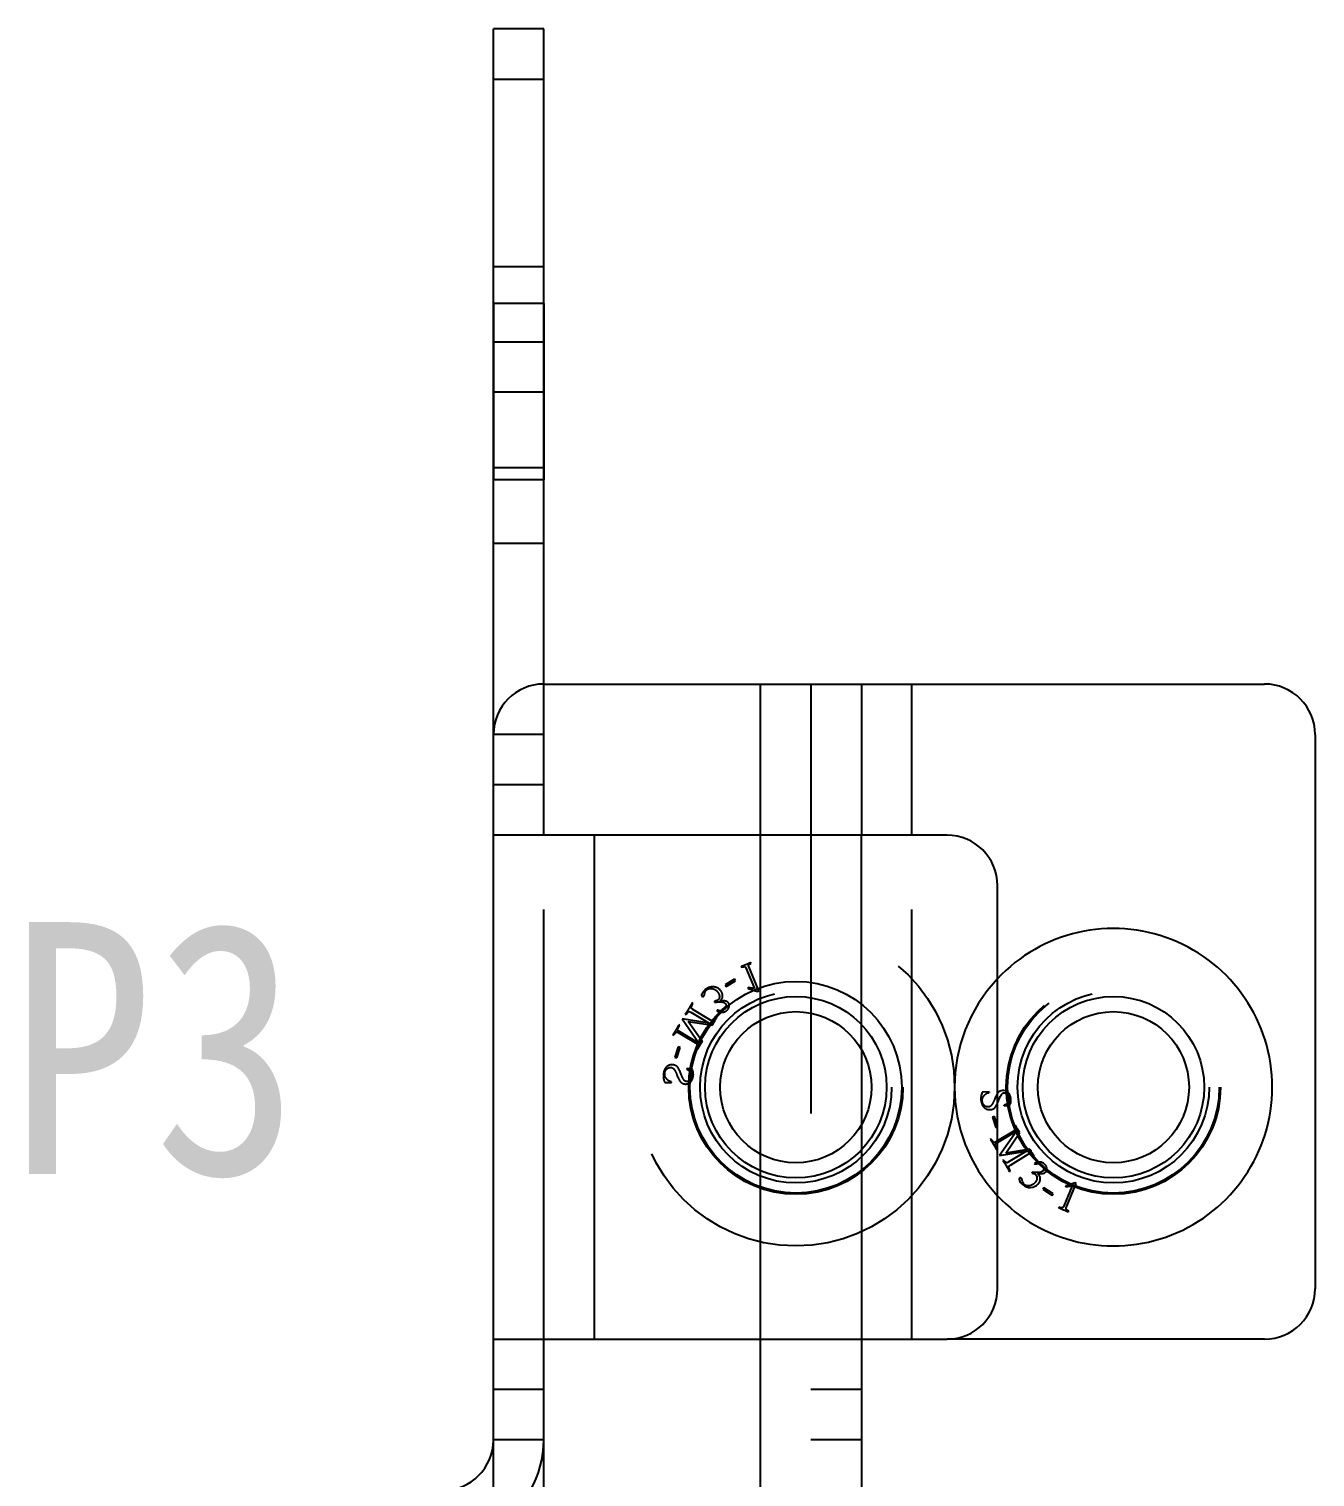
# Model space of a CAD drawing. Header units: millimetres. Extents: x 0 to 8948, y -1340 to 1100.
# Drawn here: x 6250.91 to 6276.42, y 681.21 to 709.95 of the extents above; entities that cross this region are included whole.
import ezdxf

# ---------------------------------------------------------------- set-up
doc = ezdxf.new("R2010")
doc.units = ezdxf.units.MM
doc.header["$LTSCALE"] = 85.25
doc.linetypes.add('HIDDEN', pattern=[0.2, 0.1, -0.1])
doc.layers.get('0').update_dxf_attribs({"linetype": 'CONTINUOUS'})
doc.layers.add('02___PRT_ALL_AXES', color=7, linetype='CONTINUOUS')
doc.layers.add('DEFAULT_2', color=8, linetype='HIDDEN')
doc.styles.get("Standard").update_dxf_attribs({"font": 'txt', "width": 0.85})

msp = doc.modelspace()

# ---------------------------------------------------------------- linework, layer by layer
at = {"color": 3, "linetype": 'Continuous'}
for p, q in [((6260.119, 454.448), (6260.119, 709.948)), ((6269.119, 693.948), (6260.119, 693.948)), ((6262.119, 693.948), (6262.119, 683.948)), ((6270.119, 684.948), (6270.119, 692.948)), ((6260.119, 683.948), (6269.119, 683.948))]:
    msp.add_line(p, q, dxfattribs=at)
at = {"color": 7, "linetype": 'Continuous'}
for p, q in [((6261.119, 709.948), (6260.119, 709.948)), ((6261.119, 693.948), (6261.119, 709.948)), ((6261.119, 708.948), (6260.119, 708.948)), ((6261.119, 696.948), (6275.419, 696.948)), ((6265.419, 693.948), (6265.419, 696.948)), ((6267.419, 696.948), (6267.419, 693.948)), ((6268.419, 693.948), (6268.419, 696.948)), ((6261.119, 695.948), (6260.119, 695.948)), ((6276.419, 695.948), (6276.419, 684.948)), ((6261.119, 694.948), (6260.119, 694.948)), ((6265.419, 687.627), (6265.419, 690.269)), ((6267.419, 689.691), (6267.419, 688.205)), ((6270.254, 688.578), (6270.253, 688.59)), ((6270.254, 688.578), (6270.358, 688.585)), ((6270.497, 688.109), (6270.119, 687.881)), ((6270.119, 687.851), (6270.501, 688.081)), ((6270.501, 688.081), (6270.161, 687.594)), ((6270.282, 687.641), (6270.564, 688.047)), ((6270.475, 688.193), (6270.463, 688.186)), ((6270.463, 688.186), (6270.497, 688.109)), ((6270.161, 687.594), (6270.698, 687.68)), ((6270.763, 687.716), (6270.282, 687.641)), ((6270.698, 687.68), (6270.334, 687.46)), ((6270.238, 687.503), (6270.226, 687.496)), ((6270.276, 687.462), (6270.238, 687.503)), ((6270.376, 687.404), (6270.729, 687.617)), ((6270.799, 687.605), (6270.838, 687.563)), ((6270.838, 687.563), (6270.851, 687.57)), ((6270.854, 687.435), (6270.86, 687.417)), ((6270.372, 687.281), (6270.346, 687.355)), ((6270.36, 687.273), (6270.372, 687.281)), ((6270.572, 687.149), (6270.555, 687.142)), ((6270.807, 687.259), (6270.803, 687.239)), ((6271.038, 686.948), (6271.017, 686.915)), ((6271.017, 686.915), (6271.2, 686.801)), ((6271.221, 686.834), (6271.038, 686.948)), ((6271.2, 686.801), (6271.221, 686.834)), ((6271.599, 686.992), (6271.427, 686.577)), ((6271.468, 686.99), (6271.473, 686.969)), ((6271.473, 686.969), (6271.599, 686.992)), ((6271.483, 686.554), (6271.683, 687.036)), ((6271.683, 687.036), (6271.655, 687.048)), ((6271.337, 686.567), (6271.332, 686.554)), ((6271.384, 686.557), (6271.337, 686.567)), ((6271.534, 686.486), (6271.498, 686.509)), ((6271.528, 686.472), (6271.534, 686.486)), ((6261.119, 589.948), (6261.119, 683.948)), ((6265.419, 671.948), (6265.419, 683.948)), ((6267.419, 683.948), (6267.419, 671.948)), ((6275.419, 683.948), (6269.119, 683.948)), ((6261.119, 682.948), (6260.119, 682.948)), ((6261.119, 681.948), (6260.119, 681.948))]:
    msp.add_line(p, q, dxfattribs=at)
for centre, radius in [((6266.119, 688.948), 1.8), ((6272.419, 688.948), 1.8), ((6266.119, 688.948), 1.5), ((6272.419, 688.948), 1.5)]:
    msp.add_circle(centre, radius, dxfattribs=at)
for centre, radius, start, end in [((6275.419, 695.948), 1, 0, 90), ((6272.419, 688.948), 3.15, 222.9582, 137.0427), ((6272.037, 688.381), 1.438, 207.5366, 211.0898), ((6275.419, 684.948), 1, 270, 0)]:
    msp.add_arc(centre, radius, start, end, dxfattribs=at)
at = {"color": 3, "linetype": 'Continuous'}
for centre, start, end in [((6269.119, 692.948), 0, 90), ((6269.119, 684.948), 270, 0), ((6259.119, 681.948), 270, 0)]:
    msp.add_arc(centre, 1, start, end, dxfattribs=at)
at = {"color": 7, "linetype": 'Continuous'}
for points in [[(6270.217, 688.884), (6270.183, 688.88), (6270.153, 688.865), (6270.129, 688.837)], [(6270.142, 688.686), (6270.165, 688.746), (6270.184, 688.785), (6270.199, 688.805)], [(6270.199, 688.805), (6270.213, 688.825), (6270.231, 688.835), (6270.251, 688.837)], [(6270.328, 688.845), (6270.297, 688.876), (6270.26, 688.888), (6270.217, 688.884)], [(6270.251, 688.837), (6270.277, 688.84), (6270.3, 688.831), (6270.321, 688.811)], [(6270.321, 688.811), (6270.341, 688.792), (6270.354, 688.765), (6270.358, 688.732)], [(6270.384, 688.721), (6270.378, 688.774), (6270.359, 688.816), (6270.328, 688.845)], [(6270.119, 688.631), (6270.126, 688.648), (6270.134, 688.666), (6270.142, 688.686)], [(6270.358, 688.732), (6270.365, 688.664), (6270.33, 688.616), (6270.254, 688.59)], [(6270.358, 688.585), (6270.38, 688.622), (6270.389, 688.668), (6270.384, 688.721)], [(6270.518, 688.117), (6270.493, 688.158), (6270.479, 688.184), (6270.475, 688.193)], [(6270.564, 688.047), (6270.554, 688.059), (6270.539, 688.083), (6270.518, 688.117)], [(6270.226, 687.496), (6270.253, 687.455), (6270.275, 687.419), (6270.295, 687.386)], [(6270.301, 687.447), (6270.294, 687.447), (6270.285, 687.452), (6270.276, 687.462)], [(6270.295, 687.386), (6270.31, 687.362), (6270.331, 687.324), (6270.36, 687.273)], [(6270.334, 687.46), (6270.319, 687.451), (6270.308, 687.447), (6270.301, 687.447)], [(6270.346, 687.355), (6270.342, 687.365), (6270.342, 687.374), (6270.345, 687.38)], [(6270.345, 687.38), (6270.349, 687.387), (6270.359, 687.394), (6270.376, 687.404)], [(6270.729, 687.617), (6270.744, 687.626), (6270.756, 687.63), (6270.766, 687.628)], [(6270.766, 687.628), (6270.776, 687.626), (6270.786, 687.618), (6270.799, 687.605)], [(6270.851, 687.57), (6270.836, 687.591), (6270.821, 687.614), (6270.806, 687.639)], [(6270.964, 687.461), (6270.931, 687.463), (6270.895, 687.454), (6270.854, 687.435)], [(6270.86, 687.417), (6270.887, 687.429), (6270.914, 687.435), (6270.94, 687.431)], [(6270.94, 687.431), (6270.966, 687.427), (6270.988, 687.418), (6271.007, 687.402)], [(6271.054, 687.421), (6271.025, 687.447), (6270.995, 687.46), (6270.964, 687.461)], [(6271.007, 687.402), (6271.025, 687.385), (6271.035, 687.365), (6271.037, 687.343)], [(6271.097, 687.342), (6271.093, 687.373), (6271.079, 687.399), (6271.054, 687.421)], [(6270.555, 687.142), (6270.546, 687.132), (6270.546, 687.116), (6270.556, 687.094)], [(6270.556, 687.094), (6270.565, 687.072), (6270.585, 687.047), (6270.616, 687.019)], [(6270.591, 687.142), (6270.586, 687.147), (6270.579, 687.149), (6270.572, 687.149)], [(6270.607, 687.106), (6270.604, 687.123), (6270.599, 687.135), (6270.591, 687.142)], [(6270.645, 687.02), (6270.628, 687.036), (6270.615, 687.065), (6270.607, 687.106)], [(6270.803, 687.239), (6270.834, 687.238), (6270.858, 687.231), (6270.875, 687.216)], [(6270.858, 687.256), (6270.84, 687.258), (6270.823, 687.259), (6270.807, 687.259)], [(6271.016, 687.282), (6270.993, 687.256), (6270.941, 687.248), (6270.858, 687.256)], [(6270.902, 687.139), (6270.9, 687.108), (6270.886, 687.077), (6270.86, 687.049)], [(6270.875, 687.216), (6270.896, 687.196), (6270.905, 687.171), (6270.902, 687.139)], [(6270.915, 687.236), (6270.957, 687.232), (6270.99, 687.233), (6271.017, 687.238)], [(6270.967, 687.136), (6270.967, 687.175), (6270.949, 687.209), (6270.915, 687.236)], [(6270.922, 687.026), (6270.953, 687.06), (6270.968, 687.096), (6270.967, 687.136)], [(6271.037, 687.343), (6271.039, 687.321), (6271.032, 687.3), (6271.016, 687.282)], [(6271.017, 687.238), (6271.043, 687.243), (6271.064, 687.254), (6271.08, 687.271)], [(6271.08, 687.271), (6271.096, 687.289), (6271.101, 687.312), (6271.097, 687.342)], [(6270.616, 687.019), (6270.664, 686.976), (6270.718, 686.955), (6270.776, 686.957)], [(6270.75, 686.99), (6270.707, 686.985), (6270.672, 686.995), (6270.645, 687.02)], [(6270.86, 687.049), (6270.829, 687.014), (6270.792, 686.995), (6270.75, 686.99)], [(6270.776, 686.957), (6270.834, 686.959), (6270.883, 686.982), (6270.922, 687.026)], [(6271.655, 687.048), (6271.579, 687.018), (6271.517, 686.999), (6271.468, 686.99)], [(6271.332, 686.554), (6271.361, 686.544), (6271.394, 686.531), (6271.431, 686.516)], [(6271.427, 686.577), (6271.419, 686.559), (6271.405, 686.552), (6271.384, 686.557)], [(6271.431, 686.516), (6271.467, 686.501), (6271.5, 686.486), (6271.528, 686.472)], [(6271.498, 686.509), (6271.479, 686.52), (6271.475, 686.535), (6271.483, 686.554)]]:
    msp.add_open_spline(points, degree=3, dxfattribs=at)
at = {"layer": '02___PRT_ALL_AXES', "color": 8, "linetype": 'HIDDEN'}
for p, q in [((6260.119, 704.498), (6260.119, 700.998)), ((6261.119, 704.498), (6260.119, 704.498)), ((6261.119, 704.498), (6261.119, 700.998)), ((6260.119, 702.748), (6261.119, 702.748)), ((6261.119, 701.236), (6260.119, 701.236)), ((6261.119, 700.998), (6260.119, 700.998)), ((6261.119, 699.736), (6260.119, 699.736))]:
    msp.add_line(p, q, dxfattribs=at)
at = {"layer": '02___PRT_ALL_AXES', "color": 3, "linetype": 'Continuous'}
msp.add_circle((6266.119, 688.948), 2.1, dxfattribs=at)
at = {"layer": '02___PRT_ALL_AXES', "color": 8, "linetype": 'HIDDEN'}
msp.add_circle((6272.419, 688.948), 2.1, dxfattribs=at)
at = {"layer": 'DEFAULT_2', "color": 8, "linetype": 'HIDDEN'}
for p, q in [((6260.119, 705.236), (6261.119, 705.236)), ((6260.119, 703.736), (6261.119, 703.736)), ((6266.419, 696.948), (6266.419, 671.948)), ((6261.119, 683.948), (6261.119, 693.948)), ((6265.419, 690.269), (6265.419, 693.948)), ((6267.419, 689.691), (6267.419, 693.948)), ((6268.419, 683.948), (6268.419, 693.948)), ((6265.198, 691.387), (6265.234, 691.41)), ((6265.234, 691.41), (6265.228, 691.423)), ((6265.032, 691.342), (6265.037, 691.328)), ((6265.037, 691.328), (6265.084, 691.339)), ((6265.127, 691.318), (6265.299, 690.904)), ((6265.383, 690.86), (6265.183, 691.341)), ((6264.9, 691.095), (6264.717, 690.981)), ((6264.717, 690.981), (6264.738, 690.948)), ((6264.738, 690.948), (6264.921, 691.062)), ((6264.921, 691.062), (6264.9, 691.095)), ((6265.173, 690.927), (6265.168, 690.906)), ((6265.299, 690.904), (6265.173, 690.927)), ((6265.355, 690.848), (6265.383, 690.86)), ((6264.046, 690.541), (6264.072, 690.615)), ((6264.072, 690.615), (6264.06, 690.623)), ((6264.255, 690.754), (6264.272, 690.747)), ((6264.503, 690.657), (6264.507, 690.637)), ((6263.861, 690.302), (6264.201, 689.815)), ((6264.398, 690.216), (6263.861, 690.302)), ((6263.926, 690.4), (6263.938, 690.392)), ((6263.938, 690.392), (6263.976, 690.434)), ((6264.264, 689.849), (6263.982, 690.255)), ((6263.982, 690.255), (6264.463, 690.179)), ((6264.034, 690.435), (6264.398, 690.216)), ((6264.429, 690.279), (6264.076, 690.492)), ((6264.538, 690.333), (6264.499, 690.291)), ((6264.551, 690.326), (6264.538, 690.333)), ((6264.56, 690.479), (6264.554, 690.461)), ((6263.676, 689.986), (6263.689, 689.978)), ((6263.689, 689.978), (6263.722, 690.016)), ((6263.775, 690.104), (6263.81, 690.18)), ((6263.786, 690.034), (6264.197, 689.786)), ((6263.81, 690.18), (6263.798, 690.187)), ((6264.201, 689.815), (6263.8, 690.057)), ((6263.784, 689.75), (6263.721, 689.544)), ((6263.759, 689.532), (6263.822, 689.738)), ((6263.822, 689.738), (6263.784, 689.75)), ((6264.197, 689.786), (6264.163, 689.71)), ((6264.163, 689.71), (6264.175, 689.703)), ((6263.721, 689.544), (6263.759, 689.532)), ((6263.954, 689.318), (6263.953, 689.306)), ((6264.058, 689.311), (6263.954, 689.318)), ((6263.517, 689.044), (6263.653, 689.04)), ((6263.653, 689.04), (6263.654, 689.052)), ((6269.953, 688.856), (6269.817, 688.852)), ((6269.953, 688.856), (6269.954, 688.844)), ((6270.059, 688.364), (6270.021, 688.352)), ((6270.021, 688.352), (6270.084, 688.146)), ((6270.122, 688.158), (6270.059, 688.364)), ((6267.419, 688.205), (6267.419, 683.948)), ((6270.084, 688.146), (6270.122, 688.158)), ((6269.989, 687.918), (6269.976, 687.91)), ((6270.022, 687.88), (6269.989, 687.918)), ((6270.11, 687.716), (6270.075, 687.792)), ((6270.119, 687.881), (6270.086, 687.862)), ((6270.098, 687.709), (6270.11, 687.716)), ((6270.1, 687.839), (6270.119, 687.851)), ((6265.419, 683.948), (6265.419, 687.627)), ((6267.419, 682.948), (6266.419, 682.948)), ((6267.419, 681.948), (6266.419, 681.948))]:
    msp.add_line(p, q, dxfattribs=at)
for centre, radius in [((6266.119, 688.948), 3.15), ((6266.119, 688.948), 2.125), ((6266.119, 688.948), 1.9), ((6272.419, 688.948), 2.125), ((6272.419, 688.948), 1.9)]:
    msp.add_circle(centre, radius, dxfattribs=at)
for centre, radius, start, end in [((6261.119, 695.948), 1, 90, 180), ((6272.419, 688.948), 3.15, 137.0427, 222.9582), ((6265.737, 689.515), 1.438, 148.9102, 152.4634), ((6259.119, 681.948), 2, 300, 0)]:
    msp.add_arc(centre, radius, start, end, dxfattribs=at)
for points in [[(6265.228, 691.423), (6265.2, 691.41), (6265.167, 691.395), (6265.131, 691.38)], [(6265.183, 691.341), (6265.175, 691.361), (6265.179, 691.376), (6265.198, 691.387)], [(6265.131, 691.38), (6265.094, 691.365), (6265.061, 691.352), (6265.032, 691.342)], [(6265.084, 691.339), (6265.105, 691.344), (6265.119, 691.337), (6265.127, 691.318)], [(6264.316, 690.877), (6264.285, 690.849), (6264.265, 690.824), (6264.256, 690.802)], [(6264.307, 690.79), (6264.315, 690.831), (6264.328, 690.86), (6264.345, 690.876)], [(6264.476, 690.939), (6264.418, 690.941), (6264.364, 690.92), (6264.316, 690.877)], [(6264.345, 690.876), (6264.372, 690.9), (6264.407, 690.911), (6264.45, 690.906)], [(6264.45, 690.906), (6264.492, 690.901), (6264.529, 690.881), (6264.56, 690.847)], [(6264.622, 690.87), (6264.583, 690.914), (6264.534, 690.937), (6264.476, 690.939)], [(6264.56, 690.847), (6264.586, 690.819), (6264.6, 690.788), (6264.602, 690.757)], [(6264.667, 690.76), (6264.668, 690.8), (6264.653, 690.836), (6264.622, 690.87)], [(6265.168, 690.906), (6265.217, 690.897), (6265.279, 690.877), (6265.355, 690.848)], [(6264.06, 690.623), (6264.031, 690.572), (6264.01, 690.534), (6263.995, 690.51)], [(6264.045, 690.516), (6264.042, 690.522), (6264.042, 690.531), (6264.046, 690.541)], [(6264.256, 690.802), (6264.246, 690.78), (6264.246, 690.764), (6264.255, 690.754)], [(6264.272, 690.747), (6264.279, 690.747), (6264.286, 690.749), (6264.291, 690.754)], [(6264.291, 690.754), (6264.299, 690.761), (6264.304, 690.773), (6264.307, 690.79)], [(6264.575, 690.68), (6264.558, 690.665), (6264.534, 690.658), (6264.503, 690.657)], [(6264.507, 690.637), (6264.523, 690.637), (6264.54, 690.638), (6264.558, 690.64)], [(6264.558, 690.64), (6264.641, 690.648), (6264.693, 690.64), (6264.716, 690.614)], [(6264.602, 690.757), (6264.605, 690.725), (6264.596, 690.7), (6264.575, 690.68)], [(6264.615, 690.66), (6264.649, 690.687), (6264.667, 690.72), (6264.667, 690.76)], [(6264.717, 690.658), (6264.69, 690.663), (6264.657, 690.664), (6264.615, 690.66)], [(6264.737, 690.553), (6264.735, 690.531), (6264.725, 690.511), (6264.707, 690.494)], [(6264.716, 690.614), (6264.732, 690.596), (6264.739, 690.575), (6264.737, 690.553)], [(6264.78, 690.624), (6264.764, 690.642), (6264.743, 690.653), (6264.717, 690.658)], [(6264.754, 690.474), (6264.779, 690.497), (6264.793, 690.523), (6264.797, 690.553)], [(6264.797, 690.553), (6264.801, 690.583), (6264.796, 690.607), (6264.78, 690.624)], [(6263.995, 690.51), (6263.975, 690.477), (6263.953, 690.441), (6263.926, 690.4)], [(6263.976, 690.434), (6263.985, 690.444), (6263.994, 690.449), (6264.001, 690.449)], [(6264.001, 690.449), (6264.008, 690.449), (6264.019, 690.445), (6264.034, 690.435)], [(6264.076, 690.492), (6264.059, 690.502), (6264.049, 690.509), (6264.045, 690.516)], [(6264.466, 690.268), (6264.456, 690.266), (6264.444, 690.27), (6264.429, 690.279)], [(6264.499, 690.291), (6264.486, 690.278), (6264.476, 690.27), (6264.466, 690.268)], [(6264.506, 690.257), (6264.521, 690.282), (6264.536, 690.305), (6264.551, 690.326)], [(6264.554, 690.461), (6264.595, 690.442), (6264.631, 690.433), (6264.664, 690.434)], [(6264.64, 690.465), (6264.614, 690.461), (6264.587, 690.466), (6264.56, 690.479)], [(6264.707, 690.494), (6264.688, 690.478), (6264.666, 690.469), (6264.64, 690.465)], [(6264.664, 690.434), (6264.695, 690.436), (6264.725, 690.449), (6264.754, 690.474)], [(6263.739, 690.086), (6263.723, 690.059), (6263.702, 690.025), (6263.676, 689.986)], [(6263.722, 690.016), (6263.737, 690.034), (6263.749, 690.043), (6263.756, 690.044)], [(6263.798, 690.187), (6263.78, 690.155), (6263.761, 690.121), (6263.739, 690.086)], [(6263.756, 690.044), (6263.763, 690.045), (6263.773, 690.042), (6263.786, 690.034)], [(6263.8, 690.057), (6263.775, 690.072), (6263.767, 690.087), (6263.775, 690.104)], [(6264.175, 689.703), (6264.179, 689.712), (6264.193, 689.738), (6264.218, 689.779)], [(6264.218, 689.779), (6264.239, 689.813), (6264.254, 689.837), (6264.264, 689.849)], [(6263.683, 689.391), (6263.632, 689.397), (6263.588, 689.383), (6263.554, 689.351)], [(6263.778, 689.341), (6263.758, 689.369), (6263.726, 689.387), (6263.683, 689.391)], [(6263.492, 689.209), (6263.486, 689.15), (6263.494, 689.095), (6263.517, 689.044)], [(6263.554, 689.351), (6263.519, 689.319), (6263.499, 689.272), (6263.492, 689.209)], [(6263.55, 689.118), (6263.524, 689.152), (6263.514, 689.187), (6263.518, 689.225)], [(6263.518, 689.225), (6263.522, 689.26), (6263.535, 689.289), (6263.559, 689.311)], [(6263.654, 689.052), (6263.61, 689.063), (6263.576, 689.084), (6263.55, 689.118)], [(6263.559, 689.311), (6263.583, 689.333), (6263.61, 689.343), (6263.64, 689.34)], [(6263.64, 689.34), (6263.666, 689.337), (6263.687, 689.325), (6263.703, 689.303)], [(6263.703, 689.303), (6263.719, 689.281), (6263.737, 689.247), (6263.755, 689.2)], [(6263.755, 689.2), (6263.781, 689.133), (6263.805, 689.086), (6263.829, 689.059)], [(6263.842, 689.209), (6263.819, 689.27), (6263.797, 689.314), (6263.778, 689.341)], [(6263.899, 689.091), (6263.884, 689.111), (6263.865, 689.15), (6263.842, 689.209)], [(6263.951, 689.059), (6263.931, 689.061), (6263.913, 689.071), (6263.899, 689.091)], [(6263.953, 689.306), (6264.03, 689.28), (6264.065, 689.232), (6264.058, 689.164)], [(6264.058, 689.164), (6264.054, 689.131), (6264.041, 689.104), (6264.021, 689.085)], [(6264.028, 689.051), (6264.059, 689.08), (6264.078, 689.122), (6264.084, 689.175)], [(6264.084, 689.175), (6264.089, 689.228), (6264.08, 689.274), (6264.058, 689.311)], [(6263.829, 689.059), (6263.853, 689.031), (6263.883, 689.016), (6263.917, 689.012)], [(6263.917, 689.012), (6263.96, 689.008), (6263.997, 689.02), (6264.028, 689.051)], [(6264.021, 689.085), (6264, 689.065), (6263.977, 689.056), (6263.951, 689.059)], [(6269.817, 688.852), (6269.794, 688.801), (6269.786, 688.746), (6269.792, 688.687)], [(6269.85, 688.778), (6269.876, 688.811), (6269.91, 688.833), (6269.954, 688.844)], [(6270.118, 688.824), (6270.098, 688.795), (6270.077, 688.753), (6270.055, 688.696)], [(6270.129, 688.837), (6270.126, 688.833), (6270.122, 688.829), (6270.118, 688.824)], [(6269.792, 688.687), (6269.799, 688.624), (6269.819, 688.577), (6269.854, 688.545)], [(6269.818, 688.671), (6269.814, 688.709), (6269.824, 688.744), (6269.85, 688.778)], [(6269.859, 688.585), (6269.835, 688.607), (6269.822, 688.636), (6269.818, 688.671)], [(6269.854, 688.545), (6269.888, 688.513), (6269.932, 688.499), (6269.983, 688.505)], [(6269.94, 688.556), (6269.91, 688.553), (6269.883, 688.563), (6269.859, 688.585)], [(6270.003, 688.593), (6269.987, 688.571), (6269.966, 688.559), (6269.94, 688.556)], [(6269.983, 688.505), (6270.026, 688.509), (6270.058, 688.526), (6270.078, 688.554)], [(6270.055, 688.696), (6270.037, 688.649), (6270.019, 688.615), (6270.003, 688.593)], [(6270.078, 688.554), (6270.09, 688.573), (6270.104, 688.598), (6270.119, 688.631)], [(6269.976, 687.91), (6270.002, 687.871), (6270.023, 687.837), (6270.039, 687.81)], [(6270.056, 687.852), (6270.049, 687.853), (6270.037, 687.862), (6270.022, 687.88)], [(6270.039, 687.81), (6270.061, 687.775), (6270.08, 687.741), (6270.098, 687.709)], [(6270.086, 687.862), (6270.073, 687.854), (6270.063, 687.851), (6270.056, 687.852)], [(6270.075, 687.792), (6270.067, 687.809), (6270.075, 687.824), (6270.1, 687.839)]]:
    msp.add_open_spline(points, degree=3, dxfattribs=at)

# ---------------------------------------------------------------- texts
at = {"color": 2, "linetype": 'Continuous', "insert": (6250.489, 692.223), "char_height": 5, "width": 8.5, "attachment_point": 1, "line_spacing_factor": 0.9}
msp.add_mtext('P3', dxfattribs=at)

doc.saveas('drawing.dxf')
